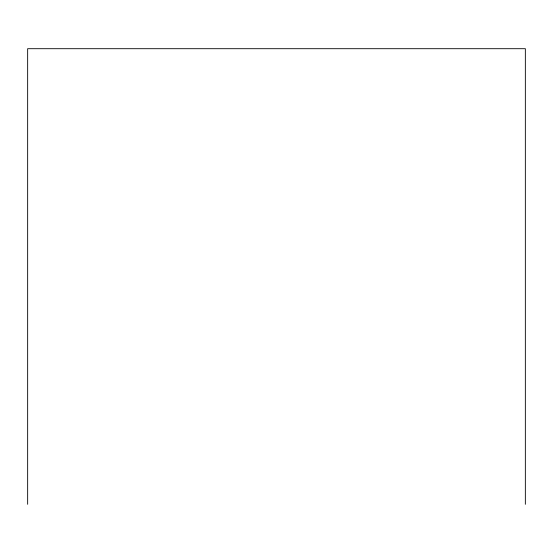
<?xml version="1.0" encoding="UTF-8"?>
<svg xmlns="http://www.w3.org/2000/svg" width="553" height="553" viewBox="0 0 553 553"><rect width="100%" height="100%" fill="white"/><g stroke="black" fill="none" stroke-linecap="round" stroke-linejoin="round"><path stroke-width="0.83" d="M525.35 504.301L525.35 48.699L27.65 48.699L27.65 504.301"/></g></svg>
